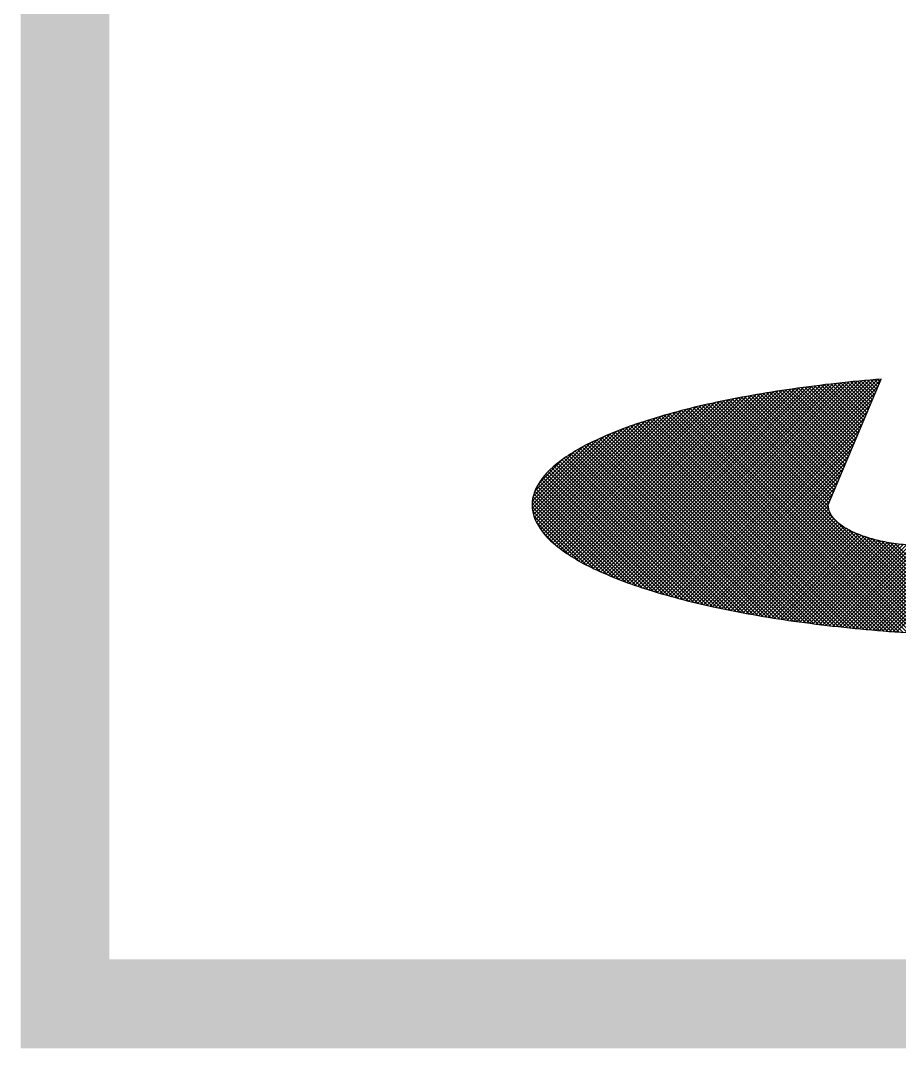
# Model space of a CAD drawing. Extents: x 610887 to 611781, y -400493 to -399849.
# Drawn here: x 610944.14 to 610966.32, y -400459.02 to -400433.08 of the extents above; entities that cross this region are included whole.
import ezdxf

# ---------------------------------------------------------------- set-up
doc = ezdxf.new("R2010")
doc.units = 0
doc.header["$LTSCALE"] = 1000
doc.layers.get('0').update_dxf_attribs({"linetype": 'CONTINUOUS'})
doc.layers.add('9-BOX', color=7, linetype='CONTINUOUS')

# ---------------------------------------------------------------- blocks, each defined once
blk = doc.blocks.new('*X20')
at = {"color": 0}
for p, q in [((237728.701, 346139.396), (237733.317, 346144.012)), ((237728.764, 346139.371), (237733.419, 346144.025)), ((237728.828, 346139.346), (237733.52, 346144.038)), ((237728.892, 346139.322), (237733.621, 346144.051)), ((237728.957, 346139.298), (237733.722, 346144.063)), ((237729.021, 346139.274), (237733.822, 346144.075)), ((237729.087, 346139.251), (237733.922, 346144.086)), ((237729.152, 346139.228), (237734.021, 346144.098)), ((237729.218, 346139.206), (237734.121, 346144.108)), ((237729.285, 346139.184), (237734.22, 346144.119)), ((237729.352, 346139.163), (237734.318, 346144.129)), ((237729.419, 346139.141), (237734.417, 346144.139)), ((237729.486, 346139.12), (237734.515, 346144.149)), ((237729.553, 346139.099), (237734.612, 346144.158)), ((237729.621, 346139.079), (237734.71, 346144.167)), ((237729.689, 346139.058), (237734.807, 346144.176)), ((237729.757, 346139.038), (237734.904, 346144.185)), ((237729.826, 346139.018), (237735, 346144.193)), ((237729.894, 346138.998), (237735.084, 346144.188)), ((237729.963, 346138.979), (237735.019, 346144.035)), ((237734.51, 346142.828), (237733.325, 346144.013)), ((237734.537, 346142.89), (237733.403, 346144.023)), ((237734.563, 346142.952), (237733.481, 346144.033)), ((237734.589, 346143.014), (237733.56, 346144.043)), ((237734.615, 346143.076), (237733.639, 346144.053)), ((237734.641, 346143.138), (237733.717, 346144.062)), ((237734.668, 346143.201), (237733.796, 346144.072)), ((237734.694, 346143.263), (237733.876, 346144.081)), ((237734.72, 346143.325), (237733.955, 346144.09)), ((237734.746, 346143.387), (237734.034, 346144.099)), ((237734.772, 346143.449), (237734.114, 346144.108)), ((237734.799, 346143.511), (237734.194, 346144.116)), ((237734.825, 346143.574), (237734.274, 346144.125)), ((237734.851, 346143.636), (237734.354, 346144.133)), ((237734.877, 346143.698), (237734.434, 346144.141)), ((237734.904, 346143.76), (237734.515, 346144.149)), ((237734.93, 346143.822), (237734.595, 346144.157)), ((237734.956, 346143.884), (237734.676, 346144.164)), ((237734.982, 346143.947), (237734.757, 346144.172)), ((237735.008, 346144.009), (237734.838, 346144.179)), ((237735.035, 346144.071), (237734.92, 346144.186)), ((237735.061, 346144.133), (237735.001, 346144.193)), ((237735.087, 346144.195), (237735.083, 346144.2)), ((237727.798, 346139.818), (237731.743, 346143.764)), ((237727.854, 346139.787), (237731.852, 346143.784)), ((237727.912, 346139.756), (237731.96, 346143.804)), ((237727.97, 346139.725), (237732.067, 346143.823)), ((237728.029, 346139.696), (237732.174, 346143.841)), ((237728.088, 346139.667), (237732.28, 346143.859)), ((237728.148, 346139.638), (237732.386, 346143.877)), ((237728.208, 346139.61), (237732.491, 346143.893)), ((237728.268, 346139.582), (237732.596, 346143.91)), ((237728.329, 346139.554), (237732.7, 346143.926)), ((237728.39, 346139.527), (237732.804, 346143.941)), ((237728.452, 346139.5), (237732.908, 346143.956)), ((237728.513, 346139.474), (237733.01, 346143.971)), ((237728.576, 346139.447), (237733.113, 346143.985)), ((237728.638, 346139.421), (237733.215, 346143.999)), ((237730.032, 346138.959), (237734.955, 346143.882)), ((237733.986, 346141.584), (237731.796, 346143.774)), ((237734.012, 346141.646), (237731.871, 346143.788)), ((237734.039, 346141.708), (237731.946, 346143.801)), ((237734.065, 346141.771), (237732.021, 346143.815)), ((237734.091, 346141.833), (237732.096, 346143.828)), ((237734.117, 346141.895), (237732.171, 346143.841)), ((237734.143, 346141.957), (237732.247, 346143.854)), ((237734.17, 346142.019), (237732.323, 346143.866)), ((237734.196, 346142.081), (237732.399, 346143.879)), ((237734.222, 346142.144), (237732.475, 346143.891)), ((237734.248, 346142.206), (237732.551, 346143.903)), ((237734.274, 346142.268), (237732.628, 346143.915)), ((237734.301, 346142.33), (237732.704, 346143.926)), ((237734.327, 346142.392), (237732.781, 346143.938)), ((237734.353, 346142.454), (237732.859, 346143.949)), ((237734.379, 346142.517), (237732.936, 346143.96)), ((237734.406, 346142.579), (237733.013, 346143.971)), ((237734.432, 346142.641), (237733.091, 346143.982)), ((237734.458, 346142.703), (237733.169, 346143.992)), ((237734.484, 346142.765), (237733.247, 346144.003)), ((237727.271, 346140.176), (237730.623, 346143.528)), ((237727.32, 346140.137), (237730.739, 346143.555)), ((237727.371, 346140.099), (237730.853, 346143.581)), ((237727.422, 346140.061), (237730.967, 346143.606)), ((237727.473, 346140.024), (237731.08, 346143.631)), ((237727.526, 346139.988), (237731.192, 346143.654)), ((237727.579, 346139.953), (237731.303, 346143.678)), ((237727.632, 346139.918), (237731.414, 346143.7)), ((237727.687, 346139.884), (237731.524, 346143.722)), ((237727.742, 346139.851), (237731.634, 346143.743)), ((237730.102, 346138.94), (237734.891, 346143.729)), ((237730.171, 346138.922), (237734.826, 346143.576)), ((237736.09, 346138.066), (237730.627, 346143.529)), ((237736.183, 346138.061), (237730.699, 346143.546)), ((237736.277, 346138.056), (237730.77, 346143.562)), ((237736.37, 346138.051), (237730.842, 346143.579)), ((237736.463, 346138.047), (237730.915, 346143.595)), ((237736.556, 346138.042), (237730.987, 346143.611)), ((237736.648, 346138.038), (237731.06, 346143.626)), ((237736.74, 346138.034), (237731.133, 346143.642)), ((237733.834, 346141.029), (237731.206, 346143.657)), ((237733.812, 346141.14), (237731.279, 346143.673)), ((237733.829, 346141.211), (237731.352, 346143.688)), ((237733.855, 346141.273), (237731.426, 346143.702)), ((237733.881, 346141.335), (237731.5, 346143.717)), ((237733.907, 346141.397), (237731.573, 346143.732)), ((237733.934, 346141.46), (237731.648, 346143.746)), ((237733.96, 346141.522), (237731.722, 346143.76)), ((237726.916, 346140.527), (237729.655, 346143.266)), ((237726.954, 346140.477), (237729.78, 346143.304)), ((237726.995, 346140.429), (237729.905, 346143.34)), ((237727.037, 346140.383), (237730.028, 346143.374)), ((237727.081, 346140.339), (237730.149, 346143.407)), ((237727.126, 346140.296), (237730.27, 346143.439)), ((237727.174, 346140.255), (237730.389, 346143.47)), ((237727.222, 346140.215), (237730.507, 346143.5)), ((237734.755, 346138.164), (237729.653, 346143.266)), ((237734.852, 346138.155), (237729.721, 346143.286)), ((237734.948, 346138.147), (237729.789, 346143.306)), ((237735.045, 346138.139), (237729.857, 346143.326)), ((237735.141, 346138.131), (237729.926, 346143.346)), ((237735.237, 346138.124), (237729.995, 346143.365)), ((237735.332, 346138.116), (237730.064, 346143.384)), ((237735.428, 346138.109), (237730.134, 346143.403)), ((237735.523, 346138.103), (237730.204, 346143.422)), ((237730.241, 346138.903), (237734.762, 346143.424)), ((237735.618, 346138.096), (237730.274, 346143.44)), ((237730.311, 346138.885), (237734.697, 346143.271)), ((237735.713, 346138.09), (237730.344, 346143.459)), ((237735.807, 346138.083), (237730.414, 346143.477)), ((237735.902, 346138.077), (237730.485, 346143.494)), ((237735.996, 346138.072), (237730.556, 346143.512)), ((237726.751, 346140.805), (237728.999, 346143.052)), ((237726.78, 346140.745), (237729.135, 346143.1)), ((237726.811, 346140.688), (237729.268, 346143.145)), ((237726.844, 346140.633), (237729.398, 346143.187)), ((237726.879, 346140.579), (237729.527, 346143.227)), ((237733.668, 346138.279), (237728.922, 346143.024)), ((237733.768, 346138.267), (237728.987, 346143.048)), ((237733.868, 346138.255), (237729.052, 346143.071)), ((237733.968, 346138.244), (237729.117, 346143.094)), ((237734.067, 346138.233), (237729.183, 346143.117)), ((237734.166, 346138.222), (237729.249, 346143.139)), ((237734.265, 346138.211), (237729.316, 346143.161)), ((237734.364, 346138.201), (237729.383, 346143.182)), ((237734.462, 346138.192), (237729.45, 346143.203)), ((237734.56, 346138.182), (237729.517, 346143.224)), ((237734.657, 346138.173), (237729.585, 346143.245)), ((237730.381, 346138.867), (237734.633, 346143.118)), ((237726.677, 346141.084), (237728.409, 346142.816)), ((237726.688, 346141.007), (237728.564, 346142.883)), ((237726.704, 346140.934), (237728.713, 346142.944)), ((237726.725, 346140.867), (237728.858, 346143)), ((237732.749, 346138.402), (237728.357, 346142.793)), ((237732.852, 346138.387), (237728.419, 346142.82)), ((237732.955, 346138.372), (237728.48, 346142.847)), ((237733.058, 346138.358), (237728.542, 346142.874)), ((237733.161, 346138.344), (237728.605, 346142.9)), ((237733.263, 346138.33), (237728.667, 346142.925)), ((237733.364, 346138.317), (237728.73, 346142.951)), ((237733.466, 346138.304), (237728.794, 346142.976)), ((237733.567, 346138.291), (237728.858, 346143)), ((237730.452, 346138.849), (237734.568, 346142.965)), ((237730.523, 346138.831), (237734.504, 346142.812)), ((237726.673, 346141.169), (237728.248, 346142.743)), ((237726.678, 346141.262), (237728.079, 346142.663)), ((237726.696, 346141.368), (237727.901, 346142.574)), ((237731.794, 346138.561), (237727.824, 346142.531)), ((237731.902, 346138.542), (237727.881, 346142.563)), ((237732.01, 346138.522), (237727.939, 346142.593)), ((237732.117, 346138.503), (237727.997, 346142.623)), ((237732.224, 346138.485), (237728.057, 346142.652)), ((237732.33, 346138.468), (237728.116, 346142.681)), ((237732.435, 346138.45), (237728.176, 346142.71)), ((237732.54, 346138.434), (237728.236, 346142.738)), ((237732.645, 346138.418), (237728.297, 346142.766)), ((237730.594, 346138.814), (237734.44, 346142.66)), ((237726.738, 346141.498), (237727.696, 346142.456)), ((237726.829, 346141.679), (237727.433, 346142.282)), ((237731.019, 346138.717), (237727.445, 346142.291)), ((237731.132, 346138.693), (237727.497, 346142.328)), ((237731.244, 346138.67), (237727.55, 346142.363)), ((237731.355, 346138.647), (237727.603, 346142.398)), ((237731.466, 346138.624), (237727.657, 346142.433)), ((237731.576, 346138.603), (237727.712, 346142.466)), ((237731.685, 346138.582), (237727.768, 346142.499)), ((237730.665, 346138.797), (237734.375, 346142.507)), ((237730.737, 346138.78), (237734.311, 346142.354)), ((237730.325, 346138.881), (237727.148, 346142.058)), ((237730.444, 346138.851), (237727.196, 346142.098)), ((237730.561, 346138.822), (237727.245, 346142.138)), ((237730.677, 346138.794), (237727.294, 346142.177)), ((237730.792, 346138.767), (237727.344, 346142.216)), ((237730.906, 346138.742), (237727.394, 346142.254)), ((237730.809, 346138.764), (237734.246, 346142.201)), ((237730.881, 346138.747), (237734.182, 346142.048)), ((237729.587, 346139.089), (237726.896, 346141.78)), ((237729.713, 346139.051), (237726.933, 346141.831)), ((237729.838, 346139.014), (237726.973, 346141.88)), ((237729.962, 346138.979), (237727.014, 346141.927)), ((237730.084, 346138.945), (237727.057, 346141.972)), ((237730.205, 346138.912), (237727.102, 346142.016)), ((237730.953, 346138.731), (237734.117, 346141.896)), ((237729.063, 346139.26), (237726.765, 346141.558)), ((237729.198, 346139.213), (237726.794, 346141.616)), ((237729.329, 346139.17), (237726.826, 346141.673)), ((237729.459, 346139.129), (237726.86, 346141.728)), ((237731.026, 346138.716), (237734.053, 346141.743)), ((237731.099, 346138.7), (237733.989, 346141.59)), ((237728.482, 346139.487), (237726.681, 346141.287)), ((237728.634, 346139.423), (237726.695, 346141.362)), ((237728.781, 346139.364), (237726.713, 346141.432)), ((237728.924, 346139.31), (237726.737, 346141.497)), ((237731.172, 346138.685), (237733.924, 346141.437)), ((237731.245, 346138.669), (237733.86, 346141.284)), ((237728.323, 346139.557), (237726.674, 346141.206)), ((237728.159, 346139.633), (237726.675, 346141.117)), ((237731.318, 346138.654), (237733.811, 346141.147)), ((237731.392, 346138.639), (237733.822, 346141.07)), ((237727.987, 346139.716), (237726.686, 346141.018)), ((237727.796, 346139.819), (237726.713, 346140.902)), ((237731.465, 346138.625), (237733.844, 346141.003)), ((237731.539, 346138.61), (237733.873, 346140.944)), ((237731.613, 346138.596), (237733.907, 346140.889)), ((237731.687, 346138.581), (237733.945, 346140.839)), ((237731.762, 346138.567), (237733.988, 346140.794)), ((237727.565, 346139.961), (237726.779, 346140.748)), ((237731.836, 346138.554), (237734.033, 346140.751)), ((237731.911, 346138.54), (237734.081, 346140.71)), ((237731.986, 346138.526), (237734.131, 346140.672)), ((237732.061, 346138.513), (237734.184, 346140.636)), ((237732.136, 346138.5), (237734.239, 346140.603)), ((237732.212, 346138.487), (237734.295, 346140.571)), ((237736.833, 346138.03), (237734.289, 346140.574)), ((237727.229, 346140.21), (237726.93, 346140.509)), ((237732.287, 346138.475), (237734.353, 346140.54)), ((237732.363, 346138.462), (237734.412, 346140.511)), ((237732.439, 346138.45), (237734.473, 346140.484)), ((237732.516, 346138.438), (237734.536, 346140.458)), ((237732.592, 346138.426), (237734.6, 346140.433)), ((237732.669, 346138.414), (237734.665, 346140.41)), ((237732.746, 346138.402), (237734.731, 346140.388)), ((237732.823, 346138.391), (237734.798, 346140.367)), ((237732.9, 346138.38), (237734.867, 346140.347)), ((237732.977, 346138.369), (237734.937, 346140.328)), ((237733.055, 346138.358), (237735.008, 346140.311)), ((237733.133, 346138.347), (237735.08, 346140.294)), ((237736.924, 346138.027), (237734.463, 346140.488)), ((237737.016, 346138.024), (237734.61, 346140.429)), ((237737.108, 346138.02), (237734.745, 346140.383)), ((237737.199, 346138.018), (237734.87, 346140.346)), ((237737.29, 346138.015), (237734.99, 346140.315)), ((237735.209, 346138.126), (237737.399, 346140.316)), ((237735.291, 346138.12), (237737.519, 346140.347)), ((237735.373, 346138.113), (237737.644, 346140.384)), ((237735.456, 346138.107), (237737.779, 346140.431)), ((237733.21, 346138.337), (237735.153, 346140.279)), ((237733.288, 346138.327), (237735.227, 346140.265)), ((237733.367, 346138.316), (237735.302, 346140.252)), ((237733.445, 346138.306), (237735.378, 346140.24)), ((237733.523, 346138.296), (237735.456, 346140.229)), ((237733.602, 346138.287), (237735.534, 346140.219)), ((237733.681, 346138.277), (237735.614, 346140.21)), ((237733.76, 346138.268), (237735.694, 346140.202)), ((237733.839, 346138.258), (237735.776, 346140.195)), ((237733.918, 346138.249), (237735.859, 346140.19)), ((237733.998, 346138.24), (237735.943, 346140.185)), ((237734.077, 346138.231), (237736.028, 346140.182)), ((237734.157, 346138.223), (237736.115, 346140.181)), ((237734.237, 346138.214), (237736.203, 346140.18)), ((237734.317, 346138.206), (237736.292, 346140.181)), ((237734.397, 346138.198), (237736.383, 346140.183)), ((237734.478, 346138.19), (237736.475, 346140.187)), ((237734.558, 346138.182), (237736.569, 346140.192)), ((237734.639, 346138.175), (237736.664, 346140.2)), ((237734.72, 346138.167), (237736.761, 346140.209)), ((237734.801, 346138.16), (237736.861, 346140.22)), ((237734.882, 346138.153), (237736.963, 346140.233)), ((237734.964, 346138.146), (237737.067, 346140.249)), ((237735.045, 346138.139), (237737.174, 346140.268)), ((237737.381, 346138.012), (237735.104, 346140.289)), ((237735.127, 346138.132), (237737.285, 346140.29)), ((237737.472, 346138.01), (237735.215, 346140.267)), ((237737.562, 346138.008), (237735.322, 346140.248)), ((237737.653, 346138.006), (237735.426, 346140.233))]:
    blk.add_line(p, q, dxfattribs=at)
blk = doc.blocks.new('*X10')
at = {"color": 0}
for p, q in [((237728.701, 346139.396), (237733.317, 346144.012)), ((237728.764, 346139.371), (237733.419, 346144.025)), ((237728.828, 346139.346), (237733.52, 346144.038)), ((237728.892, 346139.322), (237733.621, 346144.051)), ((237728.957, 346139.298), (237733.722, 346144.063)), ((237729.021, 346139.274), (237733.822, 346144.075)), ((237729.087, 346139.251), (237733.922, 346144.086)), ((237729.152, 346139.228), (237734.021, 346144.098)), ((237729.218, 346139.206), (237734.121, 346144.108)), ((237729.285, 346139.184), (237734.22, 346144.119)), ((237729.352, 346139.163), (237734.318, 346144.129)), ((237729.419, 346139.141), (237734.417, 346144.139)), ((237729.486, 346139.12), (237734.515, 346144.149)), ((237729.553, 346139.099), (237734.612, 346144.158)), ((237729.621, 346139.079), (237734.71, 346144.167)), ((237729.689, 346139.058), (237734.807, 346144.176)), ((237729.757, 346139.038), (237734.904, 346144.185)), ((237729.826, 346139.018), (237735, 346144.193)), ((237729.894, 346138.998), (237735.084, 346144.188)), ((237729.963, 346138.979), (237735.019, 346144.035)), ((237734.51, 346142.828), (237733.325, 346144.013)), ((237734.537, 346142.89), (237733.403, 346144.023)), ((237734.563, 346142.952), (237733.481, 346144.033)), ((237734.589, 346143.014), (237733.56, 346144.043)), ((237734.615, 346143.076), (237733.639, 346144.053)), ((237734.641, 346143.138), (237733.717, 346144.062)), ((237734.668, 346143.201), (237733.796, 346144.072)), ((237734.694, 346143.263), (237733.876, 346144.081)), ((237734.72, 346143.325), (237733.955, 346144.09)), ((237734.746, 346143.387), (237734.034, 346144.099)), ((237734.772, 346143.449), (237734.114, 346144.108)), ((237734.799, 346143.511), (237734.194, 346144.116)), ((237734.825, 346143.574), (237734.274, 346144.125)), ((237734.851, 346143.636), (237734.354, 346144.133)), ((237734.877, 346143.698), (237734.434, 346144.141)), ((237734.904, 346143.76), (237734.515, 346144.149)), ((237734.93, 346143.822), (237734.595, 346144.157)), ((237734.956, 346143.884), (237734.676, 346144.164)), ((237734.982, 346143.947), (237734.757, 346144.172)), ((237735.008, 346144.009), (237734.838, 346144.179)), ((237735.035, 346144.071), (237734.92, 346144.186)), ((237735.061, 346144.133), (237735.001, 346144.193)), ((237735.087, 346144.195), (237735.083, 346144.2)), ((237727.798, 346139.818), (237731.743, 346143.764)), ((237727.854, 346139.787), (237731.852, 346143.784)), ((237727.912, 346139.756), (237731.96, 346143.804)), ((237727.97, 346139.725), (237732.067, 346143.823)), ((237728.029, 346139.696), (237732.174, 346143.841)), ((237728.088, 346139.667), (237732.28, 346143.859)), ((237728.148, 346139.638), (237732.386, 346143.877)), ((237728.208, 346139.61), (237732.491, 346143.893)), ((237728.268, 346139.582), (237732.596, 346143.91)), ((237728.329, 346139.554), (237732.7, 346143.926)), ((237728.39, 346139.527), (237732.804, 346143.941)), ((237728.452, 346139.5), (237732.908, 346143.956)), ((237728.513, 346139.474), (237733.01, 346143.971)), ((237728.576, 346139.447), (237733.113, 346143.985)), ((237728.638, 346139.421), (237733.215, 346143.999)), ((237730.032, 346138.959), (237734.955, 346143.882)), ((237733.986, 346141.584), (237731.796, 346143.774)), ((237734.012, 346141.646), (237731.871, 346143.788)), ((237734.039, 346141.708), (237731.946, 346143.801)), ((237734.065, 346141.771), (237732.021, 346143.815)), ((237734.091, 346141.833), (237732.096, 346143.828)), ((237734.117, 346141.895), (237732.171, 346143.841)), ((237734.143, 346141.957), (237732.247, 346143.854)), ((237734.17, 346142.019), (237732.323, 346143.866)), ((237734.196, 346142.081), (237732.399, 346143.879)), ((237734.222, 346142.144), (237732.475, 346143.891)), ((237734.248, 346142.206), (237732.551, 346143.903)), ((237734.274, 346142.268), (237732.628, 346143.915)), ((237734.301, 346142.33), (237732.704, 346143.926)), ((237734.327, 346142.392), (237732.781, 346143.938)), ((237734.353, 346142.454), (237732.859, 346143.949)), ((237734.379, 346142.517), (237732.936, 346143.96)), ((237734.406, 346142.579), (237733.013, 346143.971)), ((237734.432, 346142.641), (237733.091, 346143.982)), ((237734.458, 346142.703), (237733.169, 346143.992)), ((237734.484, 346142.765), (237733.247, 346144.003)), ((237727.271, 346140.176), (237730.623, 346143.528)), ((237727.32, 346140.137), (237730.739, 346143.555)), ((237727.371, 346140.099), (237730.853, 346143.581)), ((237727.422, 346140.061), (237730.967, 346143.606)), ((237727.473, 346140.024), (237731.08, 346143.631)), ((237727.526, 346139.988), (237731.192, 346143.654)), ((237727.579, 346139.953), (237731.303, 346143.678)), ((237727.632, 346139.918), (237731.414, 346143.7)), ((237727.687, 346139.884), (237731.524, 346143.722)), ((237727.742, 346139.851), (237731.634, 346143.743)), ((237730.102, 346138.94), (237734.891, 346143.729)), ((237730.171, 346138.922), (237734.826, 346143.576)), ((237736.09, 346138.066), (237730.627, 346143.529)), ((237736.183, 346138.061), (237730.699, 346143.546)), ((237736.277, 346138.056), (237730.77, 346143.562)), ((237736.37, 346138.051), (237730.842, 346143.579)), ((237736.463, 346138.047), (237730.915, 346143.595)), ((237736.556, 346138.042), (237730.987, 346143.611)), ((237736.648, 346138.038), (237731.06, 346143.626)), ((237736.74, 346138.034), (237731.133, 346143.642)), ((237733.834, 346141.029), (237731.206, 346143.657)), ((237733.812, 346141.14), (237731.279, 346143.673)), ((237733.829, 346141.211), (237731.352, 346143.688)), ((237733.855, 346141.273), (237731.426, 346143.702)), ((237733.881, 346141.335), (237731.5, 346143.717)), ((237733.907, 346141.397), (237731.573, 346143.732)), ((237733.934, 346141.46), (237731.648, 346143.746)), ((237733.96, 346141.522), (237731.722, 346143.76)), ((237726.916, 346140.527), (237729.655, 346143.266)), ((237726.954, 346140.477), (237729.78, 346143.304)), ((237726.995, 346140.429), (237729.905, 346143.34)), ((237727.037, 346140.383), (237730.028, 346143.374)), ((237727.081, 346140.339), (237730.149, 346143.407)), ((237727.126, 346140.296), (237730.27, 346143.439)), ((237727.174, 346140.255), (237730.389, 346143.47)), ((237727.222, 346140.215), (237730.507, 346143.5)), ((237734.755, 346138.164), (237729.653, 346143.266)), ((237734.852, 346138.155), (237729.721, 346143.286)), ((237734.948, 346138.147), (237729.789, 346143.306)), ((237735.045, 346138.139), (237729.857, 346143.326)), ((237735.141, 346138.131), (237729.926, 346143.346)), ((237735.237, 346138.124), (237729.995, 346143.365)), ((237735.332, 346138.116), (237730.064, 346143.384)), ((237735.428, 346138.109), (237730.134, 346143.403)), ((237735.523, 346138.103), (237730.204, 346143.422)), ((237730.241, 346138.903), (237734.762, 346143.424)), ((237735.618, 346138.096), (237730.274, 346143.44)), ((237730.311, 346138.885), (237734.697, 346143.271)), ((237735.713, 346138.09), (237730.344, 346143.459)), ((237735.807, 346138.083), (237730.414, 346143.477)), ((237735.902, 346138.077), (237730.485, 346143.494)), ((237735.996, 346138.072), (237730.556, 346143.512)), ((237726.751, 346140.805), (237728.999, 346143.052)), ((237726.78, 346140.745), (237729.135, 346143.1)), ((237726.811, 346140.688), (237729.268, 346143.145)), ((237726.844, 346140.633), (237729.398, 346143.187)), ((237726.879, 346140.579), (237729.527, 346143.227)), ((237733.668, 346138.279), (237728.922, 346143.024)), ((237733.768, 346138.267), (237728.987, 346143.048)), ((237733.868, 346138.255), (237729.052, 346143.071)), ((237733.968, 346138.244), (237729.117, 346143.094)), ((237734.067, 346138.233), (237729.183, 346143.117)), ((237734.166, 346138.222), (237729.249, 346143.139)), ((237734.265, 346138.211), (237729.316, 346143.161)), ((237734.364, 346138.201), (237729.383, 346143.182)), ((237734.462, 346138.192), (237729.45, 346143.203)), ((237734.56, 346138.182), (237729.517, 346143.224)), ((237734.657, 346138.173), (237729.585, 346143.245)), ((237730.381, 346138.867), (237734.633, 346143.118)), ((237726.677, 346141.084), (237728.409, 346142.816)), ((237726.688, 346141.007), (237728.564, 346142.883)), ((237726.704, 346140.934), (237728.713, 346142.944)), ((237726.725, 346140.867), (237728.858, 346143)), ((237732.749, 346138.402), (237728.357, 346142.793)), ((237732.852, 346138.387), (237728.419, 346142.82)), ((237732.955, 346138.372), (237728.48, 346142.847)), ((237733.058, 346138.358), (237728.542, 346142.874)), ((237733.161, 346138.344), (237728.605, 346142.9)), ((237733.263, 346138.33), (237728.667, 346142.925)), ((237733.364, 346138.317), (237728.73, 346142.951)), ((237733.466, 346138.304), (237728.794, 346142.976)), ((237733.567, 346138.291), (237728.858, 346143)), ((237730.452, 346138.849), (237734.568, 346142.965)), ((237730.523, 346138.831), (237734.504, 346142.812)), ((237726.673, 346141.169), (237728.248, 346142.743)), ((237726.678, 346141.262), (237728.079, 346142.663)), ((237726.696, 346141.368), (237727.901, 346142.574)), ((237731.794, 346138.561), (237727.824, 346142.531)), ((237731.902, 346138.542), (237727.881, 346142.563)), ((237732.01, 346138.522), (237727.939, 346142.593)), ((237732.117, 346138.503), (237727.997, 346142.623)), ((237732.224, 346138.485), (237728.057, 346142.652)), ((237732.33, 346138.468), (237728.116, 346142.681)), ((237732.435, 346138.45), (237728.176, 346142.71)), ((237732.54, 346138.434), (237728.236, 346142.738)), ((237732.645, 346138.418), (237728.297, 346142.766)), ((237730.594, 346138.814), (237734.44, 346142.66)), ((237726.738, 346141.498), (237727.696, 346142.456)), ((237726.829, 346141.679), (237727.433, 346142.282)), ((237731.019, 346138.717), (237727.445, 346142.291)), ((237731.132, 346138.693), (237727.497, 346142.328)), ((237731.244, 346138.67), (237727.55, 346142.363)), ((237731.355, 346138.647), (237727.603, 346142.398)), ((237731.466, 346138.624), (237727.657, 346142.433)), ((237731.576, 346138.603), (237727.712, 346142.466)), ((237731.685, 346138.582), (237727.768, 346142.499)), ((237730.665, 346138.797), (237734.375, 346142.507)), ((237730.737, 346138.78), (237734.311, 346142.354)), ((237730.325, 346138.881), (237727.148, 346142.058)), ((237730.444, 346138.851), (237727.196, 346142.098)), ((237730.561, 346138.822), (237727.245, 346142.138)), ((237730.677, 346138.794), (237727.294, 346142.177)), ((237730.792, 346138.767), (237727.344, 346142.216)), ((237730.906, 346138.742), (237727.394, 346142.254)), ((237730.809, 346138.764), (237734.246, 346142.201)), ((237730.881, 346138.747), (237734.182, 346142.048)), ((237729.587, 346139.089), (237726.896, 346141.78)), ((237729.713, 346139.051), (237726.933, 346141.831)), ((237729.838, 346139.014), (237726.973, 346141.88)), ((237729.962, 346138.979), (237727.014, 346141.927)), ((237730.084, 346138.945), (237727.057, 346141.972)), ((237730.205, 346138.912), (237727.102, 346142.016)), ((237730.953, 346138.731), (237734.117, 346141.896)), ((237729.063, 346139.26), (237726.765, 346141.558)), ((237729.198, 346139.213), (237726.794, 346141.616)), ((237729.329, 346139.17), (237726.826, 346141.673)), ((237729.459, 346139.129), (237726.86, 346141.728)), ((237731.026, 346138.716), (237734.053, 346141.743)), ((237731.099, 346138.7), (237733.989, 346141.59)), ((237728.482, 346139.487), (237726.681, 346141.287)), ((237728.634, 346139.423), (237726.695, 346141.362)), ((237728.781, 346139.364), (237726.713, 346141.432)), ((237728.924, 346139.31), (237726.737, 346141.497)), ((237731.172, 346138.685), (237733.924, 346141.437)), ((237731.245, 346138.669), (237733.86, 346141.284)), ((237728.323, 346139.557), (237726.674, 346141.206)), ((237728.159, 346139.633), (237726.675, 346141.117)), ((237731.318, 346138.654), (237733.811, 346141.147)), ((237731.392, 346138.639), (237733.822, 346141.07)), ((237727.987, 346139.716), (237726.686, 346141.018)), ((237727.796, 346139.819), (237726.713, 346140.902)), ((237731.465, 346138.625), (237733.844, 346141.003)), ((237731.539, 346138.61), (237733.873, 346140.944)), ((237731.613, 346138.596), (237733.907, 346140.889)), ((237731.687, 346138.581), (237733.945, 346140.839)), ((237731.762, 346138.567), (237733.988, 346140.794)), ((237727.565, 346139.961), (237726.779, 346140.748)), ((237731.836, 346138.554), (237734.033, 346140.751)), ((237731.911, 346138.54), (237734.081, 346140.71)), ((237731.986, 346138.526), (237734.131, 346140.672)), ((237732.061, 346138.513), (237734.184, 346140.636)), ((237732.136, 346138.5), (237734.239, 346140.603)), ((237732.212, 346138.487), (237734.295, 346140.571)), ((237736.833, 346138.03), (237734.289, 346140.574)), ((237727.229, 346140.21), (237726.93, 346140.509)), ((237732.287, 346138.475), (237734.353, 346140.54)), ((237732.363, 346138.462), (237734.412, 346140.511)), ((237732.439, 346138.45), (237734.473, 346140.484)), ((237732.516, 346138.438), (237734.536, 346140.458)), ((237732.592, 346138.426), (237734.6, 346140.433)), ((237732.669, 346138.414), (237734.665, 346140.41)), ((237732.746, 346138.402), (237734.731, 346140.388)), ((237732.823, 346138.391), (237734.798, 346140.367)), ((237732.9, 346138.38), (237734.867, 346140.347)), ((237732.977, 346138.369), (237734.937, 346140.328)), ((237733.055, 346138.358), (237735.008, 346140.311)), ((237733.133, 346138.347), (237735.08, 346140.294)), ((237736.924, 346138.027), (237734.463, 346140.488)), ((237737.016, 346138.024), (237734.61, 346140.429)), ((237737.108, 346138.02), (237734.745, 346140.383)), ((237737.199, 346138.018), (237734.87, 346140.346)), ((237737.29, 346138.015), (237734.99, 346140.315)), ((237735.209, 346138.126), (237737.399, 346140.316)), ((237735.291, 346138.12), (237737.519, 346140.347)), ((237735.373, 346138.113), (237737.644, 346140.384)), ((237735.456, 346138.107), (237737.779, 346140.431)), ((237733.21, 346138.337), (237735.153, 346140.279)), ((237733.288, 346138.327), (237735.227, 346140.265)), ((237733.367, 346138.316), (237735.302, 346140.252)), ((237733.445, 346138.306), (237735.378, 346140.24)), ((237733.523, 346138.296), (237735.456, 346140.229)), ((237733.602, 346138.287), (237735.534, 346140.219)), ((237733.681, 346138.277), (237735.614, 346140.21)), ((237733.76, 346138.268), (237735.694, 346140.202)), ((237733.839, 346138.258), (237735.776, 346140.195)), ((237733.918, 346138.249), (237735.859, 346140.19)), ((237733.998, 346138.24), (237735.943, 346140.185)), ((237734.077, 346138.231), (237736.028, 346140.182)), ((237734.157, 346138.223), (237736.115, 346140.181)), ((237734.237, 346138.214), (237736.203, 346140.18)), ((237734.317, 346138.206), (237736.292, 346140.181)), ((237734.397, 346138.198), (237736.383, 346140.183)), ((237734.478, 346138.19), (237736.475, 346140.187)), ((237734.558, 346138.182), (237736.569, 346140.192)), ((237734.639, 346138.175), (237736.664, 346140.2)), ((237734.72, 346138.167), (237736.761, 346140.209)), ((237734.801, 346138.16), (237736.861, 346140.22)), ((237734.882, 346138.153), (237736.963, 346140.233)), ((237734.964, 346138.146), (237737.067, 346140.249)), ((237735.045, 346138.139), (237737.174, 346140.268)), ((237737.381, 346138.012), (237735.104, 346140.289)), ((237735.127, 346138.132), (237737.285, 346140.29)), ((237737.472, 346138.01), (237735.215, 346140.267)), ((237737.562, 346138.008), (237735.322, 346140.248)), ((237737.653, 346138.006), (237735.426, 346140.233))]:
    blk.add_line(p, q, dxfattribs=at)

msp = doc.modelspace()

# ---------------------------------------------------------------- linework, layer by layer
at = {"layer": '9-BOX', "linetype": 'Continuous'}
msp.add_line((610965.835, -400442.199), (610965.835, -400442.199), dxfattribs=at)
msp.add_line((610965.835, -400442.199), (610965.835, -400442.199), dxfattribs=at)
at = {"layer": '9-BOX', "const_width": 2.244}
msp.add_lwpolyline([(611737.391, -399896.898), (610945.259, -399896.898), (610945.259, -400457.898), (611737.391, -400457.898)], close=True, dxfattribs=at)
at = {"layer": '9-BOX', "linetype": 'Continuous'}
msp.add_lwpolyline([(610966.532, -400446.319, -0.021943), (610966.064, -400446.261, -0.02504), (610965.633, -400446.165, -0.030694), (610965.255, -400446.036, -0.040593), (610964.945, -400445.88, -0.057687), (610964.714, -400445.701, -0.084612), (610964.572, -400445.507, -0.112342), (610964.524, -400445.305), (610965.863, -400442.13, 0.015222), (610963.61, -400442.381, 0.018494), (610961.583, -400442.743, 0.024748), (610959.86, -400443.205, 0.037312), (610958.508, -400443.746, 0.065043), (610957.578, -400444.348, 0.125329), (610957.106, -400444.986, 0.178826), (610957.111, -400445.637, 0.123903), (610957.591, -400446.274, 0.064292), (610958.529, -400446.875, 0.036984), (610959.889, -400447.415, 0.02459), (610961.618, -400447.875, 0.018412), (610963.65, -400448.236, 0.01518), (610965.907, -400448.484, 0.013587), (610968.302, -400448.61, 0.013107)], format="xyb", dxfattribs=at)
msp.add_lwpolyline([(610966.532, -400446.319, -0.021943), (610966.064, -400446.261, -0.02504), (610965.633, -400446.165, -0.030694), (610965.255, -400446.036, -0.040593), (610964.945, -400445.88, -0.057687), (610964.714, -400445.701, -0.084612), (610964.572, -400445.507, -0.112342), (610964.524, -400445.305), (610965.863, -400442.13, 0.015222), (610963.61, -400442.381, 0.018494), (610961.583, -400442.743, 0.024748), (610959.86, -400443.205, 0.037312), (610958.508, -400443.746, 0.065043), (610957.578, -400444.348, 0.125329), (610957.106, -400444.986, 0.178826), (610957.111, -400445.637, 0.123903), (610957.591, -400446.274, 0.064292), (610958.529, -400446.875, 0.036984), (610959.889, -400447.415, 0.02459), (610961.618, -400447.875, 0.018412), (610963.65, -400448.236, 0.01518), (610965.907, -400448.484, 0.013587), (610968.302, -400448.61, 0.013107)], format="xyb", dxfattribs=at)

# ---------------------------------------------------------------- block references
at = {"layer": '9-BOX', "xscale": 1.047198953106999, "yscale": 1.047198952815961, "zscale": 1.047198952819144}
for name in ['*X20', '*X10']:
    msp.add_blockref(name, (362009.927, -762923.973), dxfattribs=at)

doc.saveas('drawing.dxf')
